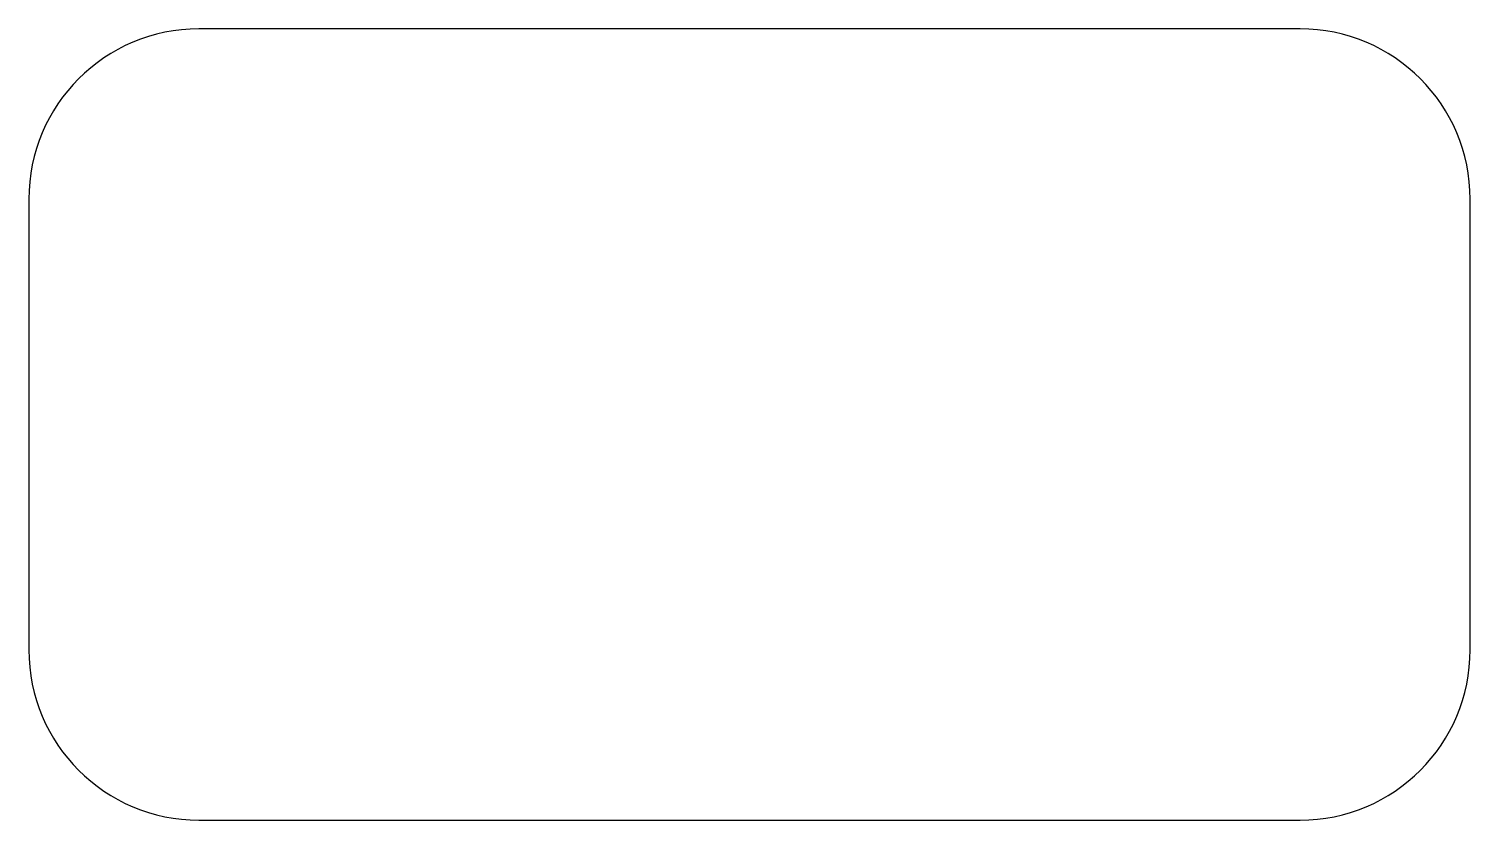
# Model space of a CAD drawing. Extents: x -72 to 72, y -40 to 40.
import ezdxf

# ---------------------------------------------------------------- set-up
doc = ezdxf.new("R2010")
doc.units = 0
doc.header["$MEASUREMENT"] = 0
doc.layers.add('MODELSKETCH_VISIBLE', color=7, linetype='CONTINUOUS')

msp = doc.modelspace()

# ---------------------------------------------------------------- linework, layer by layer
at = {"layer": 'MODELSKETCH_VISIBLE'}
for p, q in [((55, 39.5), (-55, 39.5)), ((-72, 22.5), (-72, -22.5)), ((72, -22.5), (72, 22.5)), ((-55, -39.5), (55, -39.5))]:
    msp.add_line(p, q, dxfattribs=at)
for centre, start, end in [((-55, 22.5), 90, 180), ((55, 22.5), 0, 90), ((-55, -22.5), 180, 270), ((55, -22.5), 270, 0)]:
    msp.add_arc(centre, 17, start, end, dxfattribs=at)

doc.saveas('drawing.dxf')
